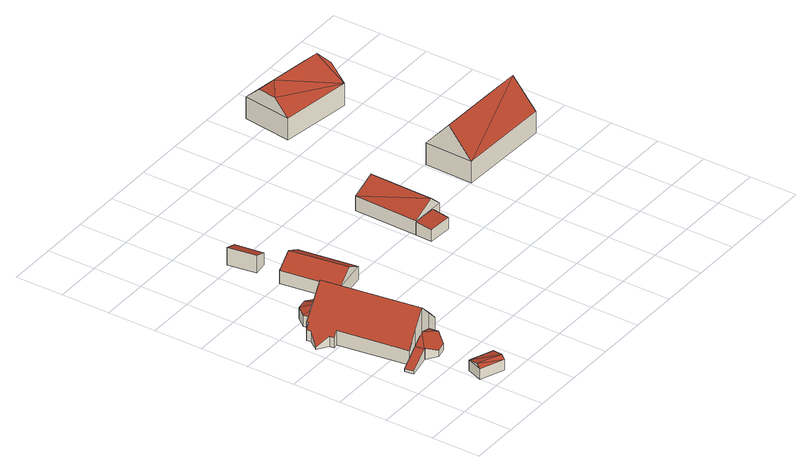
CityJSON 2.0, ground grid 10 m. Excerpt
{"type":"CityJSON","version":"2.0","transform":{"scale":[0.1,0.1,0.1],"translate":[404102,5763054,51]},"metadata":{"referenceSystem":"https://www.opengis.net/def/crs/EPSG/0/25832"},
"CityObjects":{
"building1":{"type":"Building","attributes":{"Gemeindeschluessel":"05515000","Geometrietyp2DReferenz":"3000","function":"51009_1610","roofType":"3100","measuredHeight":2.9},"geometry":[{"type":"Solid","lod":"2","boundaries":[[[[0,1,2,3]],[[4,5,1,0]],[[6,7,5,4]],[[3,2,7,6]],[[0,8,4]],[[6,9,3]],[[8,0,3]],[[3,9,8]],[[4,8,9]],[[9,6,4]],[[1,5,7,2]]]],"semantics":{"surfaces":[{"type":"WallSurface"},{"type":"RoofSurface"},{"type":"GroundSurface"}],"values":[[0,0,0,0,0,0,1,1,1,1,2]]}}]},
"building2":{"type":"Building","attributes":{"Gemeindeschluessel":"05515000","Geometrietyp2DReferenz":"3000","function":"31001_1000"},"address":[{"country":"Germany","locality":"Münster","thoroughfareNumber":"87","thoroughfareName":"Am Knapp"}],"children":["building2-1","building2-2","building2-3","building2-4"]},
"building2-1":{"type":"BuildingPart","attributes":{"roofType":"2100","measuredHeight":2.42},"parents":["building2"],"geometry":[{"type":"Solid","lod":"2","boundaries":[[[[10,11,12,13]],[[14,15,16,17]],[[13,12,15,14]],[[17,18,10,13,14]],[[11,19,16,15,12]],[[11,10,18,19]],[[19,18,17,16]]]],"semantics":{"surfaces":[{"type":"WallSurface"},{"type":"RoofSurface"},{"type":"GroundSurface"},{"type":"ClosureSurface"}],"values":[[0,0,0,1,2,3,3]]}}]},
"building2-2":{"type":"BuildingPart","attributes":{"roofType":"3500","measuredHeight":3.58},"parents":["building2"],"geometry":[{"type":"Solid","lod":"2","boundaries":[[[[20,21,22,23]],[[24,25,21,20]],[[26,27,25,24]],[[28,29,27,26]],[[17,16,29,28]],[[23,30,31,20]],[[28,26,24,20,31,17]],[[17,31,18]],[[19,32,33,22,21,25,27,29,16]],[[16,17,18,19]],[[19,18,31,32]],[[33,32,31,30]],[[22,33,30,23]]]],"semantics":{"surfaces":[{"type":"WallSurface"},{"type":"RoofSurface"},{"type":"GroundSurface"},{"type":"ClosureSurface"}],"values":[[0,0,0,0,0,1,1,1,2,3,3,0,3]]}}]},
"building2-3":{"type":"BuildingPart","attributes":{"roofType":"3100","measuredHeight":8.82},"parents":["building2"],"geometry":[{"type":"Solid","lod":"2","boundaries":[[[[34,35,36,37]],[[38,39,35,34]],[[40,41,39,38]],[[42,43,41,40]],[[44,45,43,42]],[[46,47,45,44]],[[48,22,47,46]],[[23,22,48]],[[49,50,11,10,51]],[[52,53,50,49]],[[54,55,53,52]],[[56,57,55,54]],[[58,59,57,56]],[[60,61,59,58]],[[62,63,61,60]],[[64,65,63,62]],[[66,67,68,65,64]],[[69,70,71,72,73]],[[37,36,70,69]],[[66,64,62,60,58,56,54,52,49,51,74,75,76]],[[48,46,44,42,40,38,34,37,69,73,76,75]],[[35,39,41,43,45,47,22,33,32,19,11,50,53,55,57,59,61,63,65,68,77,71,70,36]],[[23,48,75,30]],[[22,23,30,33]],[[18,31,32,33,30,75,74]],[[19,32,31,18]],[[10,18,74,51]],[[11,19,18,10]],[[67,66,76,78]],[[68,67,78,77]],[[72,78,76,73]],[[78,72,71,77]]]],"semantics":{"surfaces":[{"type":"WallSurface"},{"type":"RoofSurface"},{"type":"GroundSurface"},{"type":"ClosureSurface"}],"values":[[0,0,0,0,0,0,0,0,0,0,0,0,0,0,0,0,0,0,0,1,1,2,0,3,0,3,0,3,0,3,0,3]]}}]},
"building2-4":{"type":"BuildingPart","attributes":{"roofType":"3500","measuredHeight":3.76},"parents":["building2"],"geometry":[{"type":"Solid","lod":"2","boundaries":[[[[79,80,68,67]],[[81,82,80,79]],[[83,84,82,81]],[[85,86,84,83]],[[72,71,86,85]],[[67,87,79]],[[79,87,81]],[[81,87,83]],[[83,87,85]],[[85,87,72]],[[78,72,87,67]],[[80,82,84,86,71,77,68]],[[77,78,67,68]],[[71,72,78,77]]]],"semantics":{"surfaces":[{"type":"WallSurface"},{"type":"RoofSurface"},{"type":"GroundSurface"},{"type":"ClosureSurface"}],"values":[[0,0,0,0,0,1,1,1,1,1,1,2,3,3]]}}]},
"building3":{"type":"Building","attributes":{"Gemeindeschluessel":"05515000","Geometrietyp2DReferenz":"3000","function":"51009_1610","roofType":"2100","measuredHeight":4.17},"geometry":[{"type":"Solid","lod":"2","boundaries":[[[[88,89,90,91]],[[92,93,89,88]],[[94,95,93,92]],[[96,97,95,94]],[[98,99,97,96]],[[91,90,99,98]],[[96,94,92,88,91,98]],[[89,93,95,97,99,90]]]],"semantics":{"surfaces":[{"type":"WallSurface"},{"type":"RoofSurface"},{"type":"GroundSurface"}],"values":[[0,0,0,0,0,0,1,2]]}}]},
"building4":{"type":"Building","attributes":{"Gemeindeschluessel":"05515000","Geometrietyp2DReferenz":"3000","function":"31001_2460","roofType":"3100","measuredHeight":4.91},"geometry":[{"type":"Solid","lod":"2","boundaries":[[[[100,101,102,103]],[[104,105,101,100]],[[106,107,105,104]],[[103,102,107,106]],[[100,108,104]],[[106,109,103]],[[103,109,108,100]],[[104,108,109,106]],[[101,105,107,102]]]],"semantics":{"surfaces":[{"type":"WallSurface"},{"type":"RoofSurface"},{"type":"GroundSurface"}],"values":[[0,0,0,0,0,0,1,1,2]]}}]},
"building5":{"type":"Building","attributes":{"Gemeindeschluessel":"05515000","Geometrietyp2DReferenz":"3000","function":"31001_2700","roofType":"2100","measuredHeight":3.82},"geometry":[{"type":"Solid","lod":"2","boundaries":[[[[110,111,112,113]],[[114,115,111,110]],[[116,117,115,114]],[[113,112,117,116]],[[114,110,113,116]],[[111,115,117,112]]]],"semantics":{"surfaces":[{"type":"WallSurface"},{"type":"RoofSurface"},{"type":"GroundSurface"}],"values":[[0,0,0,0,1,2]]}}]},
"building6":{"type":"Building","attributes":{"Gemeindeschluessel":"05515000","Geometrietyp2DReferenz":"3000","function":"31001_2700"},"children":["building6-1","building6-2"]},
"building6-1":{"type":"BuildingPart","attributes":{"roofType":"3100","measuredHeight":5.37},"parents":["building6"],"geometry":[{"type":"Solid","lod":"2","boundaries":[[[[118,119,120,121,122]],[[123,124,119,118]],[[125,126,124,123]],[[118,127,123]],[[125,128,122]],[[128,127,118]],[[118,122,128]],[[125,123,127]],[[127,128,125]],[[119,124,126,129,120]],[[126,125,122,121,130,129]],[[120,129,130,121]]]],"semantics":{"surfaces":[{"type":"WallSurface"},{"type":"RoofSurface"},{"type":"GroundSurface"},{"type":"ClosureSurface"}],"values":[[0,0,0,0,0,1,1,1,1,2,0,3]]}}]},
"building6-2":{"type":"BuildingPart","attributes":{"roofType":"2100","measuredHeight":2.91},"parents":["building6"],"geometry":[{"type":"Solid","lod":"2","boundaries":[[[[121,120,131,132]],[[133,134,129,130]],[[132,131,134,133]],[[130,121,132,133]],[[120,129,134,131]],[[120,121,130,129]]]],"semantics":{"surfaces":[{"type":"WallSurface"},{"type":"RoofSurface"},{"type":"GroundSurface"},{"type":"ClosureSurface"}],"values":[[0,0,0,1,2,3]]}}]},
"building7":{"type":"Building","attributes":{"Gemeindeschluessel":"05515000","Geometrietyp2DReferenz":"3000","function":"31001_1000","roofType":"3300","measuredHeight":9.72},"address":[{"country":"Germany","locality":"Münster","thoroughfareNumber":"85a","thoroughfareName":"Am Knapp"}],"geometry":[{"type":"Solid","lod":"2","boundaries":[[[[135,136,137,138]],[[139,140,136,135]],[[141,142,140,139]],[[138,137,142,141]],[[135,143,144,139]],[[141,145,146,138]],[[143,147,144]],[[145,148,146]],[[138,146,148]],[[138,148,147]],[[138,147,143]],[[143,135,138]],[[148,145,141]],[[147,148,141]],[[147,141,139]],[[139,144,147]],[[136,140,142,137]]]],"semantics":{"surfaces":[{"type":"WallSurface"},{"type":"RoofSurface"},{"type":"GroundSurface"}],"values":[[0,0,0,0,0,0,1,1,1,1,1,1,1,1,1,1,2]]}}]},
"building8":{"type":"Building","attributes":{"Gemeindeschluessel":"05515000","Geometrietyp2DReferenz":"3000","function":"31001_2700","roofType":"3100","measuredHeight":10.39},"geometry":[{"type":"Solid","lod":"2","boundaries":[[[[149,150,151,152]],[[153,154,150,149]],[[155,156,154,153]],[[152,151,156,155]],[[149,157,153]],[[155,158,152]],[[158,157,149]],[[149,152,158]],[[157,158,155]],[[155,153,157]],[[150,154,156,151]]]],"semantics":{"surfaces":[{"type":"WallSurface"},{"type":"RoofSurface"},{"type":"GroundSurface"}],"values":[[0,0,0,0,0,0,1,1,1,1,2]]}}]}
},
"vertices":[
[153,42,35],[153,42,12],[104,61,12],[104,61,35],[141,10,35],[141,10,12],[91,29,35],[91,29,12],[144,18,41],[95,38,41],
[54,156,30],[54,156,15],[32,152,15],[32,152,21],[36,134,21],[36,134,15],[83,143,15],[83,143,39],[79,161,39],[79,161,15],
[143,154,39],[143,154,15],[140,173,15],[140,173,39],[128,133,28],[128,133,15],[106,128,28],[106,128,15],[84,143,39],[84,143,15],[110,167,51],[109,167,51],[109,167,15],[110,167,15],
[131,349,55],[131,349,15],[141,351,15],[141,351,45],[136,320,55],[136,320,15],[146,313,47],[146,313,15],[149,294,47],[149,294,15],[150,294,46],[150,294,15],[167,178,46],[167,178,15],[140,173,74],[33,299,47],[33,299,15],[54,156,46],[23,297,37],[23,297,15],[22,307,37],[22,307,15],[1,322,19],[1,322,15],[17,343,37],[17,343,15],[15,352,37],[15,352,15],[25,354,47],[25,354,15],[24,358,47],[24,358,15],[51,362,74],[51,362,39],[51,362,15],[138,375,45],[138,375,15],[111,371,15],[111,371,39],[111,371,73],[79,161,72],[110,167,103],[80,367,103],[80,367,15],[80,367,39],
[48,381,39],[48,381,15],[64,402,39],[64,402,15],[87,405,39],[87,405,15],[108,389,39],[108,389,15],[81,367,53],
[131,349,57],[131,349,16],[136,320,16],[136,320,57],[141,351,50],[141,351,16],[150,294,50],[150,294,16],[149,294,51],[149,294,16],[146,313,51],[146,313,16],
[135,492,44],[135,492,16],[152,372,16],[152,372,44],[208,503,44],[208,503,16],[225,383,44],[225,383,16],[171,498,65],[189,378,65],
[140,545,53],[140,545,15],[169,549,15],[169,549,41],[131,603,53],[131,603,15],[161,607,41],[161,607,15],
[408,515,42],[408,515,11],[404,382,11],[404,382,40],[404,382,42],[478,513,42],[478,513,11],[475,379,42],[475,379,11],[453,513,65],[450,380,65],[454,380,11],[454,380,40],
[403,347,11],[403,347,36],[453,345,36],[453,345,11],
[522,739,59],[522,739,12],[669,718,12],[669,718,59],[535,839,59],[535,839,12],[683,818,59],[683,818,12],[526,770,90],[531,807,90],[679,787,90],[674,750,90],[547,786,109],[660,771,109],
[605,399,50],[605,399,4],[800,394,4],[800,394,50],[607,499,50],[607,499,4],[802,494,50],[802,494,4],[606,449,108],[801,444,108]
]}
